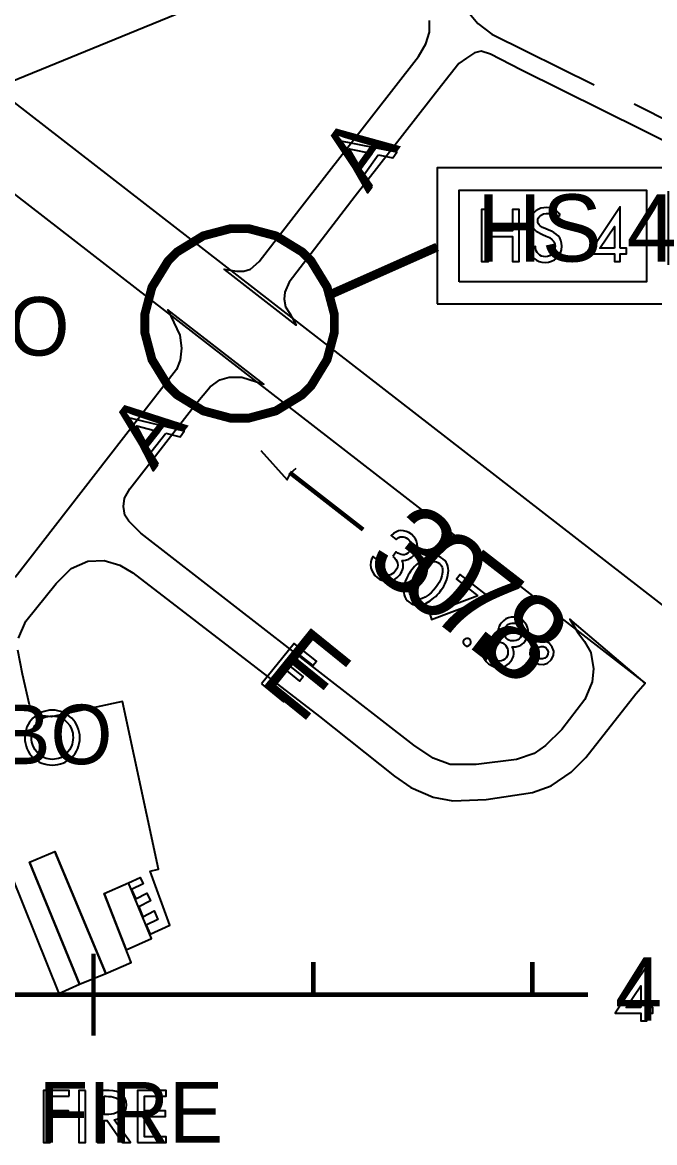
# Model space of a CAD drawing. Extents: x 0.08 to 5.7, y 0.31 to 7.95.
# Drawn here: x 3.584 to 4.358, y 2.424 to 3.795 of the extents above; entities that cross this region are included whole.
import ezdxf

# ---------------------------------------------------------------- set-up
doc = ezdxf.new("R2010")
doc.units = 0
doc.layers.get('0').update_dxf_attribs({"linetype": 'CONTINUOUS'})

msp = doc.modelspace()

# ---------------------------------------------------------------- linework, layer by layer
at = {"color": 0}
for points in [[(4.39914, 3.05724), (0.432943, 6.13363), (0.378907, 6.06267), (4.34625, 2.98628)], [(1.09277, 2.70915), (4.08029, 3.93099), (4.05126, 4), (1.06375, 2.77919)], [(4.01975, 3.63265), (4.03738, 3.62901), (4.04249, 3.63596), (3.97, 3.65028), (4.00651, 3.5861), (4.01167, 3.59304), (4.0025, 3.60872), (4.01975, 3.63265)], [(4.0121, 3.63417), (3.99858, 3.61556), (3.98432, 3.63997), (4.0121, 3.63417)], [(3.75971, 3.29221), (3.77724, 3.28776), (3.7825, 3.2946), (3.71083, 3.31179), (3.74457, 3.24625), (3.74983, 3.25293), (3.74137, 3.26904), (3.75971, 3.29221)], [(3.75206, 3.29389), (3.7379, 3.27599), (3.72461, 3.301), (3.75206, 3.29389)], [(3.87625, 3.27111), (3.90831, 3.23514), (3.91238, 3.24322), (3.91932, 3.24918)], [(4.03738, 3.14128), (4.03961, 3.1396), (4.04139, 3.13747), (4.04249, 3.13542), (4.04335, 3.13303), (4.04346, 3.13069), (4.04308, 3.12819), (4.0421, 3.12571), (4.04058, 3.12321), (4.03874, 3.12136), (4.03678, 3.12001), (4.03456, 3.11888), (4.03233, 3.11833), (4.03, 3.11833), (4.02761, 3.1186), (4.02528, 3.11957), (4.02322, 3.12082), (4.02154, 3.12235), (4.02013, 3.12418), (4.01904, 3.12608), (4.01833, 3.12804), (4.01807, 3.13015), (4.01807, 3.13238), (4.01861, 3.13444), (4.01958, 3.1365), (4.01346, 3.14128), (4.0115, 3.13792), (4.01058, 3.13444), (4.01025, 3.13097), (4.01069, 3.1275), (4.01167, 3.12418), (4.01335, 3.1211), (4.01557, 3.11822), (4.01833, 3.11567), (4.02181, 3.11333), (4.02539, 3.11182), (4.02919, 3.11094), (4.03276, 3.11094), (4.0364, 3.11165), (4.03971, 3.11317), (4.04292, 3.11556), (4.04585, 3.1186), (4.04736, 3.12071), (4.04844, 3.12294), (4.04943, 3.125), (4.05003, 3.12739), (4.05029, 3.12956), (4.05029, 3.13194), (4.04969, 3.13417), (4.04889, 3.1365), (4.05317, 3.13683), (4.05707, 3.13807), (4.05886, 3.13917), (4.06071, 3.1404), (4.06222, 3.14193), (4.06375, 3.14361), (4.06581, 3.14692), (4.06706, 3.15028), (4.06765, 3.1536), (4.06749, 3.15679), (4.06668, 3.16), (4.06515, 3.16303), (4.06293, 3.16585), (4.06028, 3.16846), (4.05707, 3.17057), (4.05387, 3.17193), (4.05067, 3.17279), (4.04753, 3.1729), (4.04443, 3.17253), (4.04139, 3.17122), (4.03836, 3.16943), (4.03543, 3.1671), (4.04167, 3.16222), (4.04318, 3.16347), (4.04486, 3.16444), (4.04665, 3.16515), (4.04844, 3.16542), (4.05029, 3.16525), (4.05208, 3.16488), (4.05387, 3.16417), (4.05572, 3.16292), (4.05735, 3.1614), (4.0586, 3.15956), (4.05957, 3.15767), (4.06011, 3.15571), (4.06011, 3.1536), (4.05985, 3.15153), (4.05903, 3.14947), (4.05778, 3.14751), (4.05599, 3.14556), (4.05404, 3.14415), (4.05192, 3.14344), (4.04986, 3.14333), (4.04779, 3.14378), (4.04568, 3.14442), (4.04362, 3.14556), (4.0415, 3.14708), (4.03738, 3.14128)], [(4.05751, 3.08529), (4.06, 3.08361), (4.0625, 3.08251), (4.06515, 3.08182), (4.06776, 3.08165), (4.07042, 3.08182), (4.07308, 3.08225), (4.07568, 3.08306), (4.07835, 3.08415), (4.08333, 3.08697), (4.08789, 3.09056), (4.09, 3.09233), (4.09196, 3.09446), (4.09375, 3.0964), (4.09543, 3.09831), (4.09679, 3.10042), (4.09831, 3.10265), (4.09988, 3.10514), (4.10113, 3.10764), (4.10346, 3.11307), (4.10499, 3.1186), (4.10542, 3.12136), (4.10558, 3.12418), (4.10542, 3.12679), (4.10487, 3.12944), (4.104, 3.13194), (4.10275, 3.13433), (4.10097, 3.1365), (4.09874, 3.13846), (4.09625, 3.14014), (4.09375, 3.14128), (4.0911, 3.14193), (4.08849, 3.14208), (4.08583, 3.14193), (4.08317, 3.14154), (4.08057, 3.14068), (4.0779, 3.1396), (4.07292, 3.13667), (4.06836, 3.13303), (4.06625, 3.13112), (4.06418, 3.12918), (4.06233, 3.12706), (4.06082, 3.12517), (4.05931, 3.12304), (4.05778, 3.12082), (4.05637, 3.11849), (4.05501, 3.116), (4.05279, 3.11057), (4.05126, 3.10514), (4.05083, 3.10238), (4.05067, 3.09961), (4.051, 3.09694), (4.05138, 3.09429), (4.05236, 3.09179), (4.0536, 3.08946), (4.05539, 3.08724), (4.05751, 3.08529)], [(4.09446, 3.13292), (4.09597, 3.13151), (4.09706, 3.12989), (4.09793, 3.12804), (4.09831, 3.12625), (4.09847, 3.12207), (4.09765, 3.11778), (4.09614, 3.1135), (4.09418, 3.10943), (4.09196, 3.10585), (4.08974, 3.10275), (4.08735, 3.09999), (4.08442, 3.09694), (4.08094, 3.09403), (4.07721, 3.09153), (4.07335, 3.08974), (4.06928, 3.08876), (4.06739, 3.08876), (4.06543, 3.08903), (4.06358, 3.08974), (4.06196, 3.09082), (4.06044, 3.09233), (4.05931, 3.09392), (4.05849, 3.09571), (4.05806, 3.0975), (4.05794, 3.10167), (4.05875, 3.10585), (4.06028, 3.11014), (4.06222, 3.11415), (4.06429, 3.11778), (4.0664, 3.12082), (4.0689, 3.12375), (4.07183, 3.12668), (4.07531, 3.12956), (4.07904, 3.13222), (4.08306, 3.134), (4.08697, 3.13499), (4.08886, 3.13499), (4.09082, 3.13471), (4.09267, 3.134), (4.09446, 3.13292)], [(4.14165, 3.09332), (4.08279, 3.07124), (4.08501, 3.06401), (4.15625, 3.09099), (4.11985, 3.11914), (4.11556, 3.11361), (4.14165, 3.09332)], [(4.15082, 3.03678), (4.1486, 3.03331), (4.14725, 3.02974), (4.14665, 3.0261), (4.14692, 3.02251), (4.14779, 3.01904), (4.14947, 3.01568), (4.15181, 3.01264), (4.15474, 3.00999), (4.15804, 3.00776), (4.16151, 3.0064), (4.16515, 3.00553), (4.16872, 3.00553), (4.17219, 3.00624), (4.17567, 3.00765), (4.17887, 3.00999), (4.18164, 3.01292), (4.18306, 3.01497), (4.18419, 3.01719), (4.185, 3.01942), (4.18544, 3.02181), (4.18554, 3.02414), (4.18528, 3.02636), (4.18457, 3.02875), (4.18349, 3.03097), (4.18793, 3.03082), (4.19206, 3.03196), (4.19401, 3.03293), (4.19586, 3.03418), (4.19764, 3.03569), (4.19917, 3.03749), (4.20122, 3.04069), (4.20264, 3.04417), (4.20318, 3.04764), (4.20307, 3.05111), (4.20236, 3.05447), (4.20085, 3.05761), (4.19874, 3.06054), (4.19596, 3.06321), (4.19265, 3.06526), (4.18929, 3.06651), (4.18582, 3.06722), (4.18235, 3.06706), (4.17904, 3.0664), (4.17583, 3.06489), (4.17279, 3.06278), (4.17014, 3.05985), (4.16889, 3.05794), (4.16775, 3.05599), (4.1671, 3.05387), (4.1665, 3.05181), (4.1665, 3.04753), (4.16749, 3.04335), (4.16515, 3.04372), (4.16292, 3.04372), (4.16054, 3.04346), (4.15847, 3.04275), (4.15625, 3.04167), (4.15429, 3.04042), (4.1525, 3.03874), (4.15082, 3.03678)], [(4.19168, 3.05761), (4.19319, 3.0561), (4.19444, 3.05431), (4.19526, 3.05236), (4.19586, 3.05012), (4.19586, 3.04807), (4.19553, 3.04585), (4.19472, 3.04372), (4.19347, 3.04183), (4.19206, 3.04042), (4.19043, 3.03928), (4.18832, 3.03847), (4.18608, 3.03803), (4.18386, 3.03792), (4.18164, 3.03819), (4.17958, 3.03874), (4.1779, 3.03988), (4.17638, 3.04139), (4.17529, 3.04318), (4.17443, 3.04531), (4.17404, 3.04736), (4.17389, 3.04969), (4.17415, 3.05181), (4.17469, 3.05387), (4.17583, 3.05556), (4.17736, 3.05724), (4.17914, 3.05849), (4.18126, 3.05931), (4.18332, 3.05985), (4.18554, 3.05985), (4.18767, 3.05957), (4.18972, 3.05875), (4.19168, 3.05761)], [(3.87696, 2.9854), (3.90386, 2.9636), (3.90831, 2.96918), (3.88781, 2.98583), (3.90332, 3.00499), (3.92333, 2.98888), (3.92779, 2.99447), (3.90776, 3.01058), (3.91906, 3.02431), (3.93956, 3.00776), (3.94401, 3.01318), (3.91694, 3.035), (3.87696, 2.9854)], [(4.13124, 3.04015), (4.12956, 3.04096), (4.12776, 3.04096), (4.12597, 3.04042), (4.12457, 3.03928), (4.12375, 3.03765), (4.12358, 3.03581), (4.12429, 3.03401), (4.12543, 3.03267), (4.12706, 3.03179), (4.1289, 3.03168), (4.13069, 3.03222), (4.13211, 3.03347), (4.13292, 3.03515), (4.13303, 3.03694), (4.13249, 3.03863), (4.13124, 3.04015)], [(4.17344, 3.03429), (4.17529, 3.03267), (4.17665, 3.03071), (4.17763, 3.0286), (4.17817, 3.02626), (4.17833, 3.02387), (4.17806, 3.02165), (4.17736, 3.01942), (4.17611, 3.01736), (4.17443, 3.01568), (4.17253, 3.01443), (4.17031, 3.01361), (4.16792, 3.01318), (4.16558, 3.01307), (4.16319, 3.01346), (4.16097, 3.01432), (4.15901, 3.01557), (4.15733, 3.01719), (4.15597, 3.01915), (4.155, 3.02138), (4.15446, 3.0236), (4.15429, 3.02599), (4.15457, 3.02832), (4.15528, 3.03054), (4.15653, 3.0325), (4.15821, 3.03429), (4.16015, 3.03554), (4.16238, 3.0364), (4.16461, 3.03678), (4.16694, 3.03678), (4.16932, 3.0364), (4.17156, 3.03554), (4.17344, 3.03429)], [(4.22862, 3.03515), (4.22331, 3.03776), (4.21793, 3.03819), (4.21278, 3.0364), (4.2085, 3.03233), (4.20568, 3.02724), (4.20529, 3.02181), (4.20708, 3.01665), (4.21099, 3.01238), (4.21625, 3.0096), (4.22168, 3.009), (4.22678, 3.01085), (4.23112, 3.01471), (4.23389, 3.02001), (4.23443, 3.02539), (4.23264, 3.03054), (4.22862, 3.03515)], [(4.215, 3.01764), (4.21306, 3.01986), (4.21224, 3.02262), (4.21235, 3.02556), (4.21376, 3.02832), (4.21599, 3.03028), (4.21892, 3.03125), (4.22179, 3.03108), (4.22461, 3.02983), (4.22651, 3.0275), (4.22749, 3.02458), (4.22721, 3.02165), (4.22597, 3.01887), (4.22364, 3.01682), (4.22081, 3.01594), (4.21778, 3.01628), (4.215, 3.01764)], [(3.62099, 2.95335), (3.61762, 2.95318), (3.61431, 2.95264), (3.61111, 2.95182), (3.60807, 2.95068), (3.60514, 2.94933), (3.60238, 2.94764), (3.59972, 2.94569), (3.59739, 2.94362), (3.59517, 2.94125), (3.59321, 2.93858), (3.59153, 2.93582), (3.59, 2.93294), (3.58886, 2.92974), (3.58806, 2.92654), (3.58751, 2.92318), (3.58735, 2.91971), (3.58751, 2.91612), (3.58806, 2.91265), (3.58886, 2.90929), (3.59, 2.90625), (3.59153, 2.90321), (3.59321, 2.90039), (3.59517, 2.89789), (3.59739, 2.89556), (3.59972, 2.89333), (3.60238, 2.89154), (3.60499, 2.88986), (3.60807, 2.88846), (3.61111, 2.88747), (3.61431, 2.88667), (3.61762, 2.88624), (3.62099, 2.88596), (3.62446, 2.88624), (3.62776, 2.88667), (3.63097, 2.88747), (3.634, 2.88846), (3.63693, 2.88986), (3.63971, 2.89154), (3.64236, 2.89333), (3.64475, 2.89556), (3.64692, 2.89789), (3.64887, 2.90039), (3.65056, 2.90321), (3.65207, 2.90625), (3.65321, 2.90929), (3.65403, 2.91265), (3.65457, 2.91612), (3.65474, 2.91971), (3.65457, 2.92318), (3.65403, 2.92654), (3.65321, 2.92974), (3.65196, 2.93294), (3.65056, 2.93582), (3.64887, 2.93858), (3.64692, 2.94125), (3.64475, 2.94362), (3.64219, 2.94569), (3.63971, 2.94764), (3.63693, 2.94933), (3.634, 2.95068), (3.63086, 2.95182), (3.62776, 2.95264), (3.62446, 2.95318), (3.62099, 2.95335)], [(3.62099, 2.89307), (3.61849, 2.89318), (3.616, 2.89361), (3.61361, 2.89432), (3.61128, 2.89513), (3.60693, 2.89751), (3.60319, 2.90082), (3.59999, 2.90474), (3.59765, 2.90918), (3.59679, 2.91168), (3.59614, 2.91428), (3.59571, 2.91694), (3.59571, 2.91971), (3.59571, 2.92236), (3.59614, 2.92503), (3.59668, 2.92751), (3.5975, 2.93001), (3.59972, 2.93446), (3.60275, 2.93832), (3.60639, 2.94168), (3.61068, 2.94417), (3.61317, 2.94499), (3.61567, 2.94569), (3.61833, 2.94613), (3.62099, 2.94624), (3.62375, 2.94613), (3.62642, 2.94569), (3.6289, 2.94499), (3.63124, 2.94417), (3.63569, 2.94168), (3.63932, 2.93832), (3.64236, 2.93446), (3.64458, 2.93001), (3.6454, 2.92751), (3.646, 2.92503), (3.64626, 2.92236), (3.64638, 2.91971), (3.64626, 2.91694), (3.64583, 2.91428), (3.64529, 2.91168), (3.64442, 2.90918), (3.64193, 2.90474), (3.63889, 2.90082), (3.63514, 2.89751), (3.63086, 2.89513), (3.62847, 2.89432), (3.62608, 2.89361), (3.62358, 2.89318), (3.62099, 2.89307)], [(3.59332, 2.76719), (3.65429, 2.61822), (3.68642, 2.63124), (3.62429, 2.78028)], [(3.68431, 2.72917), (3.71137, 2.66026), (3.74235, 2.67415), (3.71431, 2.74224)], [(4.34819, 2.58974), (4.34819, 2.64031), (4.30946, 2.58263), (4.3411, 2.58263), (4.3411, 2.57319), (4.34819, 2.57319), (4.34819, 2.58263), (4.35558, 2.58263), (4.35558, 2.58974), (4.34819, 2.58974)], [(4.3411, 2.58974), (4.32292, 2.58974), (4.34099, 2.61626), (4.3411, 2.61626), (4.3411, 2.58974)], [(3.64154, 2.48096), (3.64154, 2.48807), (3.61029, 2.48807), (3.61029, 2.42432), (3.61849, 2.42432), (3.61849, 2.45611), (3.64085, 2.45611), (3.64085, 2.46322), (3.61849, 2.46322), (3.61849, 2.48096), (3.64154, 2.48096)], [(3.66178, 2.48807), (3.6536, 2.48807), (3.6536, 2.42432), (3.66178, 2.42432), (3.66178, 2.48807)], [(3.6965, 2.45221), (3.69987, 2.45307), (3.7029, 2.45432), (3.7054, 2.45611), (3.70763, 2.45833), (3.70942, 2.46099), (3.71072, 2.46376), (3.71153, 2.46696), (3.71164, 2.47017), (3.71126, 2.47461), (3.70958, 2.47874), (3.70708, 2.48221), (3.70378, 2.48514), (3.6996, 2.48682), (3.69526, 2.48762), (3.69069, 2.48807), (3.68625, 2.48807), (3.67626, 2.48807), (3.67626, 2.42432), (3.68457, 2.42432), (3.68457, 2.45139), (3.68793, 2.45139), (3.70708, 2.42432), (3.71653, 2.42432), (3.6965, 2.45221)], [(3.68457, 2.48096), (3.68679, 2.48096), (3.68989, 2.48085), (3.69293, 2.48058), (3.69596, 2.47999), (3.69874, 2.479), (3.70111, 2.47765), (3.70307, 2.47569), (3.70415, 2.47319), (3.70458, 2.46983), (3.70432, 2.46653), (3.70307, 2.46386), (3.70139, 2.46197), (3.699, 2.46056), (3.6964, 2.45958), (3.69347, 2.45888), (3.69026, 2.45861), (3.68722, 2.4585), (3.68457, 2.4585), (3.68457, 2.48096)], [(3.72542, 2.42432), (3.76014, 2.42432), (3.76014, 2.43138), (3.73372, 2.43138), (3.73372, 2.45611), (3.75944, 2.45611), (3.75944, 2.46322), (3.73372, 2.46322), (3.73372, 2.48096), (3.76014, 2.48096), (3.76014, 2.48807), (3.72542, 2.48807), (3.72542, 2.42432)]]:
    msp.add_lwpolyline(points, dxfattribs=at)
at = {"color": 254}
for points in [[(4.39388, 3.63764), (4.19417, 3.73665), (4.15696, 3.75586), (4.14567, 3.75933), (4.13747, 3.75738), (4.1275, 3.75108), (4.11822, 3.74457), (4.09722, 3.71733), (3.99164, 3.58192), (3.91069, 3.47694), (3.90528, 3.46485), (3.90457, 3.45594), (3.90608, 3.44667), (3.91151, 3.43847), (3.91932, 3.42415), (3.83138, 3.49278), (3.84679, 3.4904), (3.85542, 3.4904), (3.8635, 3.49278), (3.87403, 3.50206), (3.92389, 3.56679), (4.0689, 3.75304), (4.07807, 3.76861), (4.08236, 3.78267), (4.08236, 3.79693)], [(4.12929, 3.80821), (4.14165, 3.79346), (4.15875, 3.78028), (4.28375, 3.71847)], [(4.33263, 3.69488), (4.43126, 3.64513)], [(3.57986, 3.04124), (3.58876, 3.06222), (3.62571, 3.10835), (3.64404, 3.12642), (3.66444, 3.13558), (3.68446, 3.13639), (3.70378, 3.13086), (3.71972, 3.1211), (3.94775, 2.94542), (4.03971, 2.8725), (4.05957, 2.85889), (4.08681, 2.84706), (4.11083, 2.84224), (4.15169, 2.84392), (4.2085, 2.85265), (4.23139, 2.86083), (4.25586, 2.87765), (4.27349, 2.89529), (4.33475, 2.97331), (4.34625, 2.98628), (4.25418, 3.06456), (4.26372, 3.04844), (4.27208, 3.03737), (4.27957, 3.02403), (4.28304, 3.00401), (4.28153, 2.98807), (4.27225, 2.96636), (4.24431, 2.92958), (4.22428, 2.91), (4.21029, 2.90028), (4.18901, 2.8929), (4.13932, 2.88693), (4.10781, 2.88693), (4.08697, 2.89442), (4.06332, 2.91054), (3.72933, 3.16986), (3.71446, 3.18431), (3.70958, 3.19194), (3.70806, 3.20236), (3.70931, 3.21278), (3.71571, 3.22401), (3.79693, 3.32844), (3.81418, 3.3489), (3.82611, 3.35736), (3.83735, 3.36057), (3.85292, 3.36057), (3.87972, 3.35211), (3.76247, 3.44303), (3.77696, 3.41222), (3.77886, 3.39611), (3.77761, 3.3814), (3.77306, 3.37001), (3.57568, 3.11567)], [(3.55637, 2.78597), (3.62901, 2.60656), (3.65429, 2.61822), (3.59332, 2.76719), (3.62429, 2.78028), (3.68642, 2.63124), (3.71767, 2.64475), (3.68431, 2.72917), (3.71431, 2.74224), (3.72846, 2.74875), (3.73236, 2.74083), (3.71804, 2.73372), (3.72304, 2.72239), (3.73682, 2.72944), (3.74126, 2.72017), (3.72678, 2.71278), (3.73167, 2.70057), (3.74556, 2.70779), (3.75, 2.69737), (3.73583, 2.69026), (3.74083, 2.67914), (3.76497, 2.69043), (3.74056, 2.7564), (3.75097, 2.7589), (3.70682, 2.96403), (3.62153, 2.94542), (3.62007, 2.9451), (3.60585, 2.94672), (3.6046, 2.94737), (3.60325, 2.94803), (3.59358, 2.95865), (3.59304, 2.96001), (3.58475, 2.99724), (3.57904, 3.02681)]]:
    msp.add_lwpolyline(points, dxfattribs=at)
at = {"color": 44}
for points in [[(4.09179, 3.45057), (4.37457, 3.45057), (4.37457, 3.61664), (4.09179, 3.61664), (4.09179, 3.45057)], [(4.11887, 3.47749), (4.11887, 3.58957), (4.34765, 3.58957), (4.34765, 3.47749), (4.11887, 3.47749)], [(4.15446, 3.53988), (4.15446, 3.56581), (4.14611, 3.56581), (4.14611, 3.50206), (4.15446, 3.50206), (4.15446, 3.53276), (4.18403, 3.53276), (4.18403, 3.50206), (4.19222, 3.50206), (4.19222, 3.56581), (4.18403, 3.56581), (4.18403, 3.53988), (4.15446, 3.53988)], [(4.24224, 3.55886), (4.24083, 3.56099), (4.23915, 3.56293), (4.23736, 3.56446), (4.23529, 3.56581), (4.23307, 3.56694), (4.23068, 3.56765), (4.22819, 3.56803), (4.22569, 3.56819), (4.22206, 3.56793), (4.21858, 3.56722), (4.21544, 3.56581), (4.21251, 3.56401), (4.21001, 3.56168), (4.20817, 3.55886), (4.20692, 3.55556), (4.20654, 3.55181), (4.20692, 3.54861), (4.20779, 3.54585), (4.20915, 3.54335), (4.21099, 3.54124), (4.21306, 3.53944), (4.21544, 3.53792), (4.21804, 3.53651), (4.22071, 3.53515), (4.22515, 3.53331), (4.22917, 3.53142), (4.23264, 3.52875), (4.23406, 3.52724), (4.23514, 3.52539), (4.23583, 3.52333), (4.23611, 3.52083), (4.23583, 3.51833), (4.23529, 3.51594), (4.23415, 3.51372), (4.23281, 3.51183), (4.23112, 3.51025), (4.229, 3.509), (4.22678, 3.50836), (4.22444, 3.50803), (4.22194, 3.50819), (4.21957, 3.5089), (4.21733, 3.50999), (4.21556, 3.5115), (4.21403, 3.51335), (4.21289, 3.5154), (4.21224, 3.5179), (4.21197, 3.5204), (4.20378, 3.51878), (4.20458, 3.51486), (4.20594, 3.5115), (4.2079, 3.50846), (4.21029, 3.50586), (4.21322, 3.50375), (4.21636, 3.50222), (4.21983, 3.50125), (4.22374, 3.50097), (4.22792, 3.50125), (4.23182, 3.50239), (4.23529, 3.50401), (4.23833, 3.5064), (4.24083, 3.50933), (4.24278, 3.51264), (4.24387, 3.51654), (4.24447, 3.52083), (4.24403, 3.52474), (4.24322, 3.52806), (4.24164, 3.53097), (4.23975, 3.53347), (4.23736, 3.53554), (4.2346, 3.53749), (4.23156, 3.53917), (4.22835, 3.54058), (4.22374, 3.54237), (4.22071, 3.54389), (4.21778, 3.54585), (4.21669, 3.54693), (4.21571, 3.54844), (4.215, 3.55003), (4.21485, 3.55181), (4.21511, 3.55387), (4.21582, 3.55572), (4.21679, 3.55735), (4.21821, 3.5586), (4.22168, 3.56054), (4.22542, 3.56108), (4.22874, 3.56082), (4.23156, 3.55957), (4.23372, 3.55761), (4.23568, 3.55501), (4.24224, 3.55886)], [(4.31581, 3.51861), (4.31581, 3.56917), (4.27724, 3.5115), (4.30875, 3.5115), (4.30875, 3.50206), (4.31581, 3.50206), (4.31581, 3.5115), (4.32319, 3.5115), (4.32319, 3.51861), (4.31581, 3.51861)], [(4.30875, 3.51861), (4.29058, 3.51861), (4.3086, 3.54514), (4.30875, 3.54514), (4.30875, 3.51861)]]:
    msp.add_lwpolyline(points, dxfattribs=at)
at = {"color": 44, "const_width": 0.010833}
for points in [[(3.96599, 3.42638), (3.96599, 3.4375), (3.95714, 3.47081), (3.9375, 3.50293), (3.93207, 3.50836), (3.9266, 3.51383), (3.89442, 3.53358), (3.86122, 3.54237), (3.85015, 3.54237), (3.83903, 3.54237), (3.80572, 3.53358), (3.7736, 3.51383), (3.76818, 3.50836), (3.76269, 3.50293), (3.74294, 3.47081), (3.73415, 3.4375), (3.73415, 3.42638), (3.73415, 3.41531), (3.74294, 3.38211), (3.76269, 3.34993), (3.76818, 3.34446), (3.7736, 3.33903), (3.80572, 3.31939), (3.83903, 3.31054), (3.85015, 3.31054), (3.86122, 3.31054), (3.89442, 3.31939), (3.9266, 3.33903), (3.93207, 3.34446), (3.9375, 3.34993), (3.95714, 3.38211), (3.96599, 3.41531), (3.96599, 3.42638)], [(4.09179, 3.51986), (3.96056, 3.46153)]]:
    msp.add_lwpolyline(points, dxfattribs=at)
at = {"color": 0, "const_width": 0.005417}
for points in [[(4.00125, 3.17415), (3.91124, 3.24414)], [(3.67139, 2.60525), (3.67139, 2.65528)], [(3.94026, 2.60525), (3.94026, 2.64529)], [(4.20817, 2.60525), (4.20817, 2.64529)], [(0.253039, 2.60525), (2.32958, 2.60525), (4.27626, 2.60525)], [(3.67139, 2.55528), (3.67139, 2.60525)]]:
    msp.add_lwpolyline(points, dxfattribs=at)

# ---------------------------------------------------------------- texts
at = {"color": 0}
for s, height, rotation, p in [('A', 0.077495, 54.2844, (4.00729, 3.58708)), ('A', 0.077499, 51.8848, (3.74533, 3.24714)), ('3', 0.105134, 322.223, (4.00029, 3.13117)), ('0', 0.105134, 322.223, (4.03912, 3.10106)), ('7', 0.105134, 322.223, (4.07796, 3.07096)), ('8', 0.105134, 322.223, (4.13628, 3.02575)), ('E', 0.090967, 321.033, (3.87231, 2.98918)), ('.', 0.177777, 322.222, (4.11686, 3.04082))]:
    msp.add_text(s, height=height, rotation=rotation, dxfattribs=at).set_placement(p)
at = {"color": 44}
msp.add_text('HS 4', height=0.0822074, dxfattribs=at).set_placement((4.14026, 3.5021))
at = {"color": 0}
for s, height, p in [('LAHSO', 0.0715887, (3.3174, 3.38713)), ('FBO', 0.072804, (3.49438, 2.88719)), ("42 33'N", 0.0777072, (4.30924, 2.57325)), ('FIRE', 0.0740744, (3.60435, 2.42428))]:
    msp.add_text(s, height=height, dxfattribs=at).set_placement(p)

doc.saveas('drawing.dxf')
